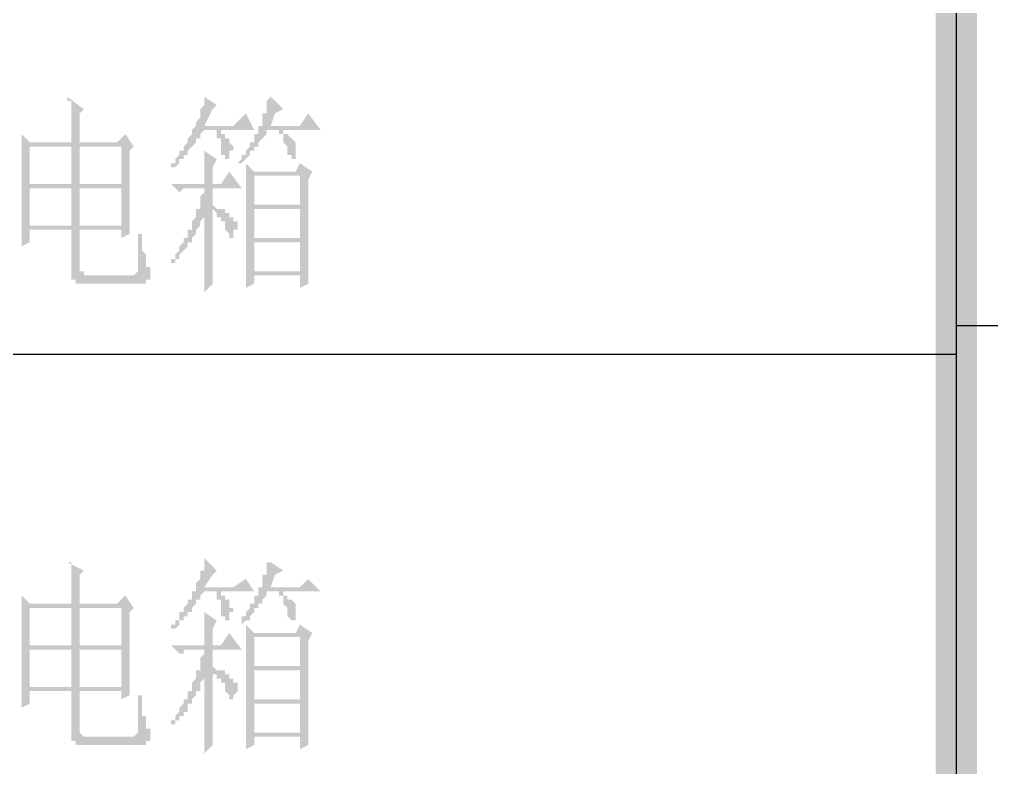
# Model space of a CAD drawing. Header units: inches. Extents: x 11 to 286, y 6 to 196.
# Drawn here: x 244.98 to 254.88, y 75.69 to 83.31 of the extents above; entities that cross this region are included whole.
import ezdxf

# ---------------------------------------------------------------- set-up
doc = ezdxf.new("R2010")
doc.units = ezdxf.units.IN
doc.header["$MEASUREMENT"] = 0
doc.layers.add('PDF_几何图形', color=7, linetype='Continuous')
doc.layers.add('PDF_实体填充', color=7, linetype='Continuous', true_color=0xffffff)

msp = doc.modelspace()

# ---------------------------------------------------------------- hatches: boundary and pattern name
at = {"layer": 'PDF_实体填充', "transparency": 33554559}
h = msp.add_hatch(color=7, dxfattribs=at)
h.paths.add_polyline_path([(254.7338, 9.0311), (254.3104, 9.4544), (14.6614, 9.0311)], flags=0)
h.paths.add_polyline_path([(254.3104, 9.4544), (14.6614, 9.0311), (15.0848, 9.4544)], flags=0)
h.paths.add_polyline_path([(14.6614, 9.0311), (15.0848, 9.4544), (14.6614, 191.4454)], flags=0)
h.paths.add_polyline_path([(15.0848, 9.4544), (14.6614, 191.4454), (15.0848, 191.0221)], flags=0)
h.paths.add_polyline_path([(14.6614, 191.4454), (15.0848, 191.0221), (254.7338, 191.4454)], flags=0)
h.paths.add_polyline_path([(15.0848, 191.0221), (254.7338, 191.4454), (254.3104, 191.0221)], flags=0)
h.paths.add_polyline_path([(254.7338, 191.4454), (254.3104, 191.0221), (254.7338, 9.0311)], flags=0)
h.paths.add_polyline_path([(254.3104, 191.0221), (254.7338, 9.0311), (254.3104, 9.4544), (254.3104, 191.0221)], flags=0)
h = msp.add_hatch(color=7, dxfattribs=at)
h.paths.add_polyline_path([(254.3104, 191.4454), (254.7338, 191.0221), (282.7161, 191.4454)], flags=0)
h.paths.add_polyline_path([(254.7338, 191.0221), (282.7161, 191.4454), (282.3351, 191.0221)], flags=0)
h.paths.add_polyline_path([(282.7161, 191.4454), (282.3351, 191.0221), (282.7161, 9.0311)], flags=0)
h.paths.add_polyline_path([(282.3351, 191.0221), (282.7161, 9.0311), (282.3351, 9.4544)], flags=0)
h.paths.add_polyline_path([(282.7161, 9.0311), (282.3351, 9.4544), (254.3104, 9.0311)], flags=0)
h.paths.add_polyline_path([(282.3351, 9.4544), (254.3104, 9.0311), (254.7338, 9.4544)], flags=0)
h.paths.add_polyline_path([(254.3104, 9.0311), (254.7338, 9.4544), (254.3104, 191.4454)], flags=0)
h.paths.add_polyline_path([(254.7338, 9.4544), (254.3104, 191.4454), (254.7338, 191.0221), (254.7338, 9.4544)], flags=0)
h = msp.add_hatch(color=7, dxfattribs=at)
h.paths.add_polyline_path([(245.5051, 82.0561), (245.5051, 82.0984), (245.5051, 82.0984), (245.5051, 82.1408), (245.5051, 82.1408), (245.5051, 82.1831), (245.5051, 82.1831), (245.5051, 82.2254), (245.5051, 82.2254), (245.5051, 82.2678), (245.5051, 82.2678), (245.5051, 82.3101), (245.5051, 82.3101), (245.5051, 82.3524), (245.5051, 82.3524), (245.5051, 82.3948), (245.5051, 82.3948), (245.5051, 82.4371), (245.5051, 82.4371), (245.5051, 82.4794), (245.4628, 82.4794), (245.4628, 82.5218), (245.6321, 82.3948), (245.5898, 82.3524), (245.5898, 82.0561), (245.9708, 82.0561), (246.0554, 82.1408), (246.1401, 82.0138), (246.0978, 81.9714), (246.0978, 81.9291), (246.0978, 81.8868), (246.0978, 81.8868), (246.0978, 81.8444), (246.0978, 81.8021), (246.0978, 81.7598), (246.0978, 81.7598), (246.0978, 81.7174), (246.0978, 81.6751), (246.0978, 81.6751), (246.0978, 81.6328), (246.0978, 81.5904), (246.0978, 81.5904), (246.0978, 81.5481), (246.0978, 81.5481), (246.0978, 81.5058), (246.0978, 81.4634), (246.0978, 81.4634), (246.0978, 81.4211), (246.0978, 81.4211), (246.0978, 81.3788), (246.0978, 81.3788), (246.0978, 81.3364), (246.0978, 81.3364), (246.0978, 81.3364), (246.0978, 81.2941), (246.0978, 81.2941), (246.0978, 81.2518), (246.0978, 81.2518), (246.0978, 81.2518), (246.0978, 81.2094), (246.0978, 81.2094), (246.0978, 81.2094), (246.0978, 81.1671), (246.0978, 81.1671), (246.0978, 81.1671), (246.0978, 81.1671), (246.0978, 81.1248), (246.0978, 81.1248), (246.0131, 81.0824), (246.0131, 81.1671), (245.5898, 81.1671), (245.5898, 80.7861), (245.5898, 80.7861), (245.5898, 80.7438), (245.5898, 80.7438), (245.5898, 80.7438), (245.6321, 80.7438), (245.6321, 80.7014), (245.6321, 80.7014), (245.6744, 80.7014), (245.6744, 80.7014), (246.1401, 80.7014), (246.1401, 80.7014), (246.1401, 80.7014), (246.1824, 80.7438), (246.1824, 80.7438), (246.1824, 80.7438), (246.1824, 80.7861), (246.1824, 80.7861), (246.1824, 80.8284), (246.1824, 80.8284), (246.1824, 80.8284), (246.1824, 80.8708), (246.1824, 80.8708), (246.1824, 80.8708), (246.1824, 80.9131), (246.1824, 80.9131), (246.1824, 80.9554), (246.1824, 80.9978), (246.1824, 80.9978), (246.1824, 81.0401), (246.1824, 81.0824), (246.1824, 81.0824), (246.1824, 81.1248), (246.2248, 81.1248), (246.2248, 81.0824), (246.2248, 81.0401), (246.2248, 81.0401), (246.2248, 80.9978), (246.2248, 80.9978), (246.2248, 80.9554), (246.2248, 80.9554), (246.2671, 80.9131), (246.2671, 80.9131), (246.2671, 80.8708), (246.2671, 80.8708), (246.2671, 80.8708), (246.2671, 80.8284), (246.2671, 80.8284), (246.2671, 80.8284), (246.2671, 80.7861), (246.2671, 80.7861), (246.3094, 80.7861), (246.3094, 80.7438), (246.3094, 80.7438), (246.3094, 80.7438), (246.3094, 80.7014), (246.3094, 80.7014), (246.3094, 80.6591), (246.3094, 80.6591), (246.2671, 80.6591), (246.2671, 80.6591), (246.2671, 80.6168), (246.2248, 80.6168), (246.2248, 80.6168), (246.2248, 80.6168), (246.1824, 80.6168), (246.1824, 80.6168), (246.1401, 80.6168), (245.6321, 80.6168), (245.6321, 80.6168), (245.5898, 80.6168), (245.5898, 80.6168), (245.5474, 80.6168), (245.5474, 80.6168), (245.5474, 80.6591), (245.5474, 80.6591), (245.5051, 80.6591), (245.5051, 80.6591), (245.5051, 80.7014), (245.5051, 80.7014), (245.5051, 80.7438), (245.5051, 80.7438), (245.5051, 80.7861), (245.5051, 80.7861), (245.5051, 81.1671), (245.0818, 81.1671), (245.0818, 81.0401), (244.9971, 80.9978), (244.9971, 81.0401), (244.9971, 81.0401), (244.9971, 81.0824), (244.9971, 81.0824), (244.9971, 81.1248), (244.9971, 81.1248), (244.9971, 81.1671), (244.9971, 81.1671), (244.9971, 81.2094), (244.9971, 81.2094), (244.9971, 81.2518), (244.9971, 81.2518), (244.9971, 81.2941), (244.9971, 81.2941), (244.9971, 81.3364), (244.9971, 81.3364), (244.9971, 81.3788), (244.9971, 81.3788), (244.9971, 81.4211), (244.9971, 81.4211), (244.9971, 81.4634), (244.9971, 81.4634), (244.9971, 81.5058), (244.9971, 81.5058), (244.9971, 81.5481), (244.9971, 81.5481), (244.9971, 81.5904), (244.9971, 81.5904), (244.9971, 81.5904), (244.9971, 81.6328), (244.9971, 81.6751), (244.9971, 81.6751), (244.9971, 81.7174), (244.9971, 81.7174), (244.9971, 81.7598), (244.9971, 81.7598), (244.9971, 81.8021), (244.9971, 81.8021), (244.9971, 81.8444), (244.9971, 81.8444), (244.9971, 81.8868), (244.9971, 81.8868), (244.9971, 81.9291), (244.9971, 81.9291), (244.9971, 81.9714), (244.9971, 81.9714), (244.9971, 82.0138), (244.9971, 82.0138), (244.9971, 82.0561), (244.9971, 82.0561), (244.9971, 82.0984), (244.9971, 82.0984), (244.9971, 82.1408), (244.9971, 82.1408), (245.0818, 82.0561), (245.5051, 82.0561)], flags=0)
h.paths.add_polyline_path([(245.0818, 82.0138), (245.0818, 81.6328), (245.5051, 81.6328), (245.5051, 82.0138), (245.0818, 82.0138)], flags=0)
h.paths.add_polyline_path([(245.5898, 82.0138), (245.5898, 81.6328), (246.0131, 81.6328), (246.0131, 82.0138), (245.5898, 82.0138)], flags=0)
h.paths.add_polyline_path([(245.0818, 81.5904), (245.0818, 81.2094), (245.5051, 81.2094), (245.5051, 81.5904), (245.0818, 81.5904)], flags=0)
h.paths.add_polyline_path([(245.5898, 81.5904), (245.5898, 81.2094), (246.0131, 81.2094), (246.0131, 81.5904), (245.5898, 81.5904), (245.5898, 81.5904)], flags=0)
h = msp.add_hatch(color=7, dxfattribs=at)
h.paths.add_polyline_path([(246.5211, 81.6328), (246.8598, 81.6328), (246.8598, 81.6751), (246.8598, 81.6751), (246.8598, 81.7174), (246.8598, 81.7598), (246.8598, 81.7598), (246.8598, 81.8021), (246.8598, 81.8021), (246.8598, 81.8444), (246.8598, 81.8444), (246.8598, 81.8868), (246.8598, 81.8868), (246.8598, 81.9291), (246.8598, 81.9291), (246.8598, 81.9291), (246.8598, 81.9714), (246.8598, 81.9714), (246.9868, 81.8868), (246.9444, 81.8021), (246.9444, 81.6328), (247.0291, 81.6328), (247.1138, 81.7598), (247.2408, 81.5904), (246.9444, 81.5904), (246.9444, 81.4211), (246.9444, 81.4211), (246.9868, 81.3788), (246.9868, 81.3788), (247.0291, 81.3788), (247.0291, 81.3788), (247.0714, 81.3788), (247.0714, 81.3364), (247.0714, 81.3364), (247.1138, 81.3364), (247.1138, 81.3364), (247.1138, 81.3364), (247.1138, 81.2941), (247.1561, 81.2941), (247.1561, 81.2941), (247.1561, 81.2941), (247.1561, 81.2518), (247.1984, 81.2518), (247.1984, 81.2094), (247.1984, 81.2094), (247.1984, 81.2094), (247.1984, 81.1671), (247.1561, 81.1671), (247.1561, 81.1248), (247.1561, 81.1248), (247.1561, 81.1248), (247.1561, 81.0824), (247.1561, 81.0824), (247.1561, 81.0824), (247.1138, 81.0824), (247.1138, 81.1248), (247.1138, 81.1248), (247.1138, 81.1248), (247.0714, 81.1671), (247.0714, 81.1671), (247.0714, 81.2094), (247.0714, 81.2094), (247.0714, 81.2094), (247.0714, 81.2518), (247.0714, 81.2518), (247.0291, 81.2518), (247.0291, 81.2941), (247.0291, 81.2941), (246.9868, 81.2941), (246.9868, 81.3364), (246.9868, 81.3364), (246.9444, 81.3788), (246.9444, 81.3788), (246.9444, 80.8284), (246.9444, 80.8284), (246.9444, 80.7861), (246.9444, 80.7861), (246.9444, 80.7438), (246.9444, 80.7014), (246.9444, 80.7014), (246.9444, 80.6591), (246.9444, 80.6591), (246.9444, 80.6591), (246.9444, 80.6168), (246.9444, 80.6168), (246.8598, 80.5321), (246.8598, 80.5744), (246.8598, 80.6168), (246.8598, 80.6591), (246.8598, 80.6591), (246.8598, 80.7014), (246.8598, 80.7438), (246.8598, 80.7438), (246.8598, 80.7861), (246.8598, 80.8284), (246.8598, 80.8284), (246.8598, 80.8708), (246.8598, 80.8708), (246.8598, 80.8708), (246.8598, 80.9131), (246.8598, 80.9131), (246.8598, 80.9554), (246.8598, 80.9554), (246.8598, 80.9554), (246.8598, 80.9554), (246.8598, 80.9978), (246.8598, 80.9978), (246.8598, 81.2941), (246.8598, 81.2941), (246.8174, 81.2518), (246.8174, 81.2518), (246.8174, 81.2094), (246.8174, 81.2094), (246.8174, 81.2094), (246.7751, 81.1671), (246.7751, 81.1671), (246.7751, 81.1248), (246.7751, 81.1248), (246.7328, 81.0824), (246.7328, 81.0824), (246.7328, 81.0824), (246.7328, 81.0401), (246.6904, 81.0401), (246.6904, 80.9978), (246.6904, 80.9978), (246.6904, 80.9978), (246.6481, 80.9554), (246.6481, 80.9554), (246.6481, 80.9554), (246.6058, 80.9131), (246.6058, 80.9131), (246.6058, 80.8708), (246.6058, 80.8708), (246.5634, 80.8708), (246.5634, 80.8708), (246.5634, 80.8284), (246.5634, 80.8284), (246.5211, 80.8284), (246.5211, 80.7861), (246.5211, 80.8284), (246.5211, 80.8284), (246.5211, 80.8708), (246.5634, 80.8708), (246.5634, 80.9131), (246.5634, 80.9131), (246.5634, 80.9131), (246.6058, 80.9554), (246.6058, 80.9554), (246.6058, 80.9978), (246.6058, 80.9978), (246.6481, 81.0401), (246.6481, 81.0401), (246.6481, 81.0401), (246.6481, 81.0824), (246.6904, 81.0824), (246.6904, 81.1248), (246.6904, 81.1248), (246.6904, 81.1671), (246.6904, 81.1671), (246.7328, 81.1671), (246.7328, 81.2094), (246.7328, 81.2094), (246.7328, 81.2518), (246.7328, 81.2518), (246.7751, 81.2941), (246.7751, 81.2941), (246.7751, 81.3364), (246.7751, 81.3364), (246.7751, 81.3364), (246.7751, 81.3788), (246.8174, 81.3788), (246.8174, 81.4211), (246.8174, 81.4211), (246.8174, 81.4634), (246.8174, 81.4634), (246.8174, 81.5058), (246.8174, 81.5058), (246.8174, 81.5058), (246.8598, 81.5481), (246.8598, 81.5481), (246.8598, 81.5904), (246.8598, 81.5904), (246.7751, 81.5904), (246.7328, 81.5904), (246.7328, 81.5904), (246.6904, 81.5904), (246.6904, 81.5904), (246.6481, 81.5904), (246.6481, 81.5904), (246.6481, 81.5904), (246.6058, 81.5481), (246.6058, 81.5481), (246.6058, 81.5481), (246.5211, 81.6328)], flags=0)
h.paths.add_polyline_path([(246.8598, 82.5218), (246.9868, 82.4371), (246.9444, 82.3948), (246.8598, 82.2254), (247.1561, 82.2254), (247.2831, 82.3524), (247.3678, 82.1831), (247.0291, 82.1831), (247.0291, 82.1408), (247.0291, 82.1408), (247.0714, 82.1408), (247.0714, 82.0984), (247.0714, 82.0984), (247.1138, 82.0984), (247.1138, 82.0984), (247.1138, 82.0561), (247.1138, 82.0561), (247.1138, 82.0561), (247.1561, 82.0138), (247.1561, 82.0138), (247.1561, 81.9714), (247.1138, 81.9714), (247.1138, 81.9291), (247.1138, 81.9291), (247.1138, 81.9291), (247.1138, 81.8868), (247.1138, 81.8868), (247.0714, 81.8868), (247.0714, 81.8868), (247.0714, 81.8868), (247.0714, 81.8868), (247.0714, 81.8868), (247.0714, 81.9291), (247.0291, 81.9291), (247.0291, 81.9714), (247.0291, 81.9714), (247.0291, 82.0138), (247.0291, 82.0138), (247.0291, 82.0561), (247.0291, 82.0561), (247.0291, 82.0561), (247.0291, 82.0984), (246.9868, 82.0984), (246.9868, 82.1408), (246.9868, 82.1408), (246.9868, 82.1831), (246.9868, 82.1831), (246.8598, 82.1831), (246.8174, 82.1408), (246.8174, 82.1408), (246.8174, 82.1408), (246.8174, 82.0984), (246.7751, 82.0984), (246.7751, 82.0561), (246.7751, 82.0561), (246.7751, 82.0561), (246.7328, 82.0138), (246.7328, 82.0138), (246.7328, 82.0138), (246.6904, 81.9714), (246.6904, 81.9714), (246.6904, 81.9291), (246.6904, 81.9291), (246.6481, 81.9291), (246.6481, 81.8868), (246.6481, 81.8868), (246.6058, 81.8868), (246.6058, 81.8444), (246.6058, 81.8444), (246.6058, 81.8444), (246.5634, 81.8021), (246.5634, 81.8021), (246.5634, 81.8021), (246.5211, 81.8021), (246.5211, 81.8444), (246.5634, 81.8444), (246.5634, 81.8444), (246.5634, 81.8868), (246.5634, 81.8868), (246.6058, 81.9291), (246.6058, 81.9291), (246.6058, 81.9291), (246.6058, 81.9714), (246.6481, 81.9714), (246.6481, 82.0138), (246.6481, 82.0138), (246.6481, 82.0138), (246.6904, 82.0561), (246.6904, 82.0561), (246.6904, 82.0984), (246.6904, 82.0984), (246.7328, 82.1408), (246.7328, 82.1408), (246.7328, 82.1408), (246.7328, 82.1831), (246.7328, 82.1831), (246.7751, 82.2254), (246.7751, 82.2254), (246.7751, 82.2254), (246.7751, 82.2678), (246.7751, 82.2678), (246.8174, 82.3101), (246.8174, 82.3101), (246.8174, 82.3524), (246.8174, 82.3524), (246.8174, 82.3948), (246.8174, 82.3948), (246.8598, 82.4371), (246.8598, 82.4371), (246.8598, 82.4794), (246.8598, 82.4794), (246.8598, 82.4794), (246.8598, 82.5218), (246.8598, 82.5218)], flags=0)
h.paths.add_polyline_path([(247.5371, 82.5218), (247.6641, 82.3948), (247.5794, 82.3524), (247.5371, 82.2254), (247.8334, 82.2254), (247.9181, 82.3524), (248.0451, 82.1831), (247.6641, 82.1831), (247.6641, 82.1408), (247.7064, 82.1408), (247.7064, 82.1408), (247.7064, 82.1408), (247.7488, 82.0984), (247.7488, 82.0984), (247.7488, 82.0984), (247.7911, 82.0561), (247.7911, 82.0561), (247.7911, 82.0561), (247.7911, 82.0561), (247.7911, 82.0138), (247.7911, 82.0138), (247.7911, 81.9714), (247.7911, 81.9714), (247.7911, 81.9291), (247.7911, 81.9291), (247.7911, 81.9291), (247.7911, 81.8868), (247.7488, 81.8868), (247.7488, 81.8444), (247.7488, 81.8444), (247.7488, 81.8868), (247.7488, 81.8868), (247.7488, 81.9291), (247.7064, 81.9291), (247.7064, 81.9291), (247.7064, 81.9714), (247.7064, 81.9714), (247.7064, 82.0138), (247.7064, 82.0138), (247.6641, 82.0561), (247.6641, 82.0561), (247.6641, 82.0561), (247.6641, 82.0984), (247.6641, 82.0984), (247.6641, 82.1408), (247.6218, 82.1408), (247.6218, 82.1408), (247.6218, 82.1831), (247.4948, 82.1831), (247.4948, 82.1408), (247.4948, 82.1408), (247.4524, 82.0984), (247.4524, 82.0984), (247.4524, 82.0984), (247.4101, 82.0561), (247.4101, 82.0561), (247.4101, 82.0138), (247.4101, 82.0138), (247.3678, 82.0138), (247.3678, 81.9714), (247.3678, 81.9714), (247.3254, 81.9714), (247.3254, 81.9291), (247.3254, 81.9291), (247.3254, 81.9291), (247.2831, 81.8868), (247.2831, 81.8868), (247.2831, 81.8868), (247.2408, 81.8444), (247.2408, 81.8444), (247.2408, 81.8444), (247.1984, 81.8444), (247.2408, 81.8868), (247.2408, 81.8868), (247.2408, 81.8868), (247.2408, 81.9291), (247.2831, 81.9291), (247.2831, 81.9291), (247.2831, 81.9714), (247.2831, 81.9714), (247.3254, 82.0138), (247.3254, 82.0138), (247.3254, 82.0138), (247.3254, 82.0561), (247.3678, 82.0561), (247.3678, 82.0984), (247.3678, 82.0984), (247.3678, 82.1408), (247.3678, 82.1408), (247.4101, 82.1408), (247.4101, 82.1831), (247.4101, 82.1831), (247.4101, 82.2254), (247.4101, 82.2254), (247.4524, 82.2254), (247.4524, 82.2678), (247.4524, 82.2678), (247.4524, 82.3101), (247.4524, 82.3101), (247.4524, 82.3524), (247.4948, 82.3524), (247.4948, 82.3948), (247.4948, 82.3948), (247.4948, 82.4371), (247.4948, 82.4371), (247.4948, 82.4794), (247.4948, 82.4794), (247.5371, 82.5218), (247.5371, 82.5218), (247.5371, 82.5218)], flags=0)
h.paths.add_polyline_path([(247.3678, 81.0401), (247.3678, 80.7438), (247.8334, 80.7438), (247.8334, 81.0401), (247.3678, 81.0401)], flags=0)
h.paths.add_polyline_path([(247.2831, 80.5744), (247.2831, 80.5744), (247.2831, 80.6168), (247.2831, 80.6168), (247.2831, 80.6168), (247.2831, 80.6591), (247.2831, 80.6591), (247.2831, 80.7014), (247.2831, 80.7014), (247.2831, 80.7438), (247.2831, 80.7438), (247.2831, 80.7861), (247.2831, 80.7861), (247.2831, 80.8284), (247.2831, 80.8284), (247.2831, 80.8708), (247.2831, 80.8708), (247.2831, 80.9131), (247.2831, 80.9131), (247.2831, 80.9554), (247.2831, 80.9554), (247.2831, 80.9978), (247.2831, 80.9978), (247.2831, 81.0401), (247.2831, 81.0401), (247.2831, 81.0824), (247.2831, 81.0824), (247.2831, 81.1248), (247.2831, 81.1248), (247.2831, 81.1671), (247.2831, 81.2094), (247.2831, 81.2094), (247.2831, 81.2518), (247.2831, 81.2518), (247.2831, 81.2941), (247.2831, 81.2941), (247.2831, 81.3364), (247.2831, 81.3788), (247.2831, 81.3788), (247.2831, 81.4211), (247.2831, 81.4634), (247.2831, 81.5058), (247.2831, 81.5058), (247.2831, 81.5481), (247.2831, 81.5481), (247.2831, 81.5904), (247.2831, 81.6328), (247.2831, 81.6328), (247.2831, 81.6751), (247.2831, 81.6751), (247.2831, 81.7174), (247.2831, 81.7174), (247.2831, 81.7598), (247.2831, 81.7598), (247.2831, 81.7598), (247.2831, 81.8021), (247.2831, 81.8021), (247.2831, 81.8021), (247.2831, 81.8021), (247.2831, 81.8444), (247.2831, 81.8444), (247.2831, 81.8444), (247.3678, 81.7598), (247.7911, 81.7598), (247.8334, 81.8444), (247.9604, 81.7598), (247.9181, 81.6751), (247.9181, 80.9554), (247.9181, 80.9554), (247.9181, 80.9131), (247.9181, 80.9131), (247.9181, 80.8708), (247.9181, 80.8284), (247.9181, 80.8284), (247.9181, 80.7861), (247.9181, 80.7861), (247.9181, 80.7438), (247.9181, 80.7438), (247.9181, 80.7014), (247.9181, 80.7014), (247.9181, 80.7014), (247.9181, 80.6591), (247.9181, 80.6591), (247.9181, 80.6168), (247.8334, 80.5744), (247.8334, 80.7014), (247.3678, 80.7014), (247.3678, 80.6168), (247.2831, 80.5744)], flags=0)
h.paths.add_polyline_path([(247.3678, 81.7174), (247.3678, 81.4211), (247.8334, 81.4211), (247.8334, 81.7174), (247.3678, 81.7174)], flags=0)
h.paths.add_polyline_path([(247.3678, 81.3788), (247.3678, 81.0824), (247.8334, 81.0824), (247.8334, 81.3788), (247.3678, 81.3788), (247.3678, 81.3788)], flags=0)
h = msp.add_hatch(color=7, dxfattribs=at)
h.paths.add_polyline_path([(245.5051, 77.3571), (245.5051, 77.3994), (245.5051, 77.3994), (245.5051, 77.4418), (245.5051, 77.4418), (245.5051, 77.4841), (245.5051, 77.4841), (245.5051, 77.5264), (245.5051, 77.5264), (245.5051, 77.5688), (245.5051, 77.5688), (245.5051, 77.6111), (245.5051, 77.6111), (245.5051, 77.6534), (245.5051, 77.6534), (245.5051, 77.6958), (245.5051, 77.6958), (245.5051, 77.7381), (245.5051, 77.7381), (245.5051, 77.7804), (245.4628, 77.7804), (245.4628, 77.7804), (245.6321, 77.6958), (245.5898, 77.6534), (245.5898, 77.3571), (245.9708, 77.3571), (246.0554, 77.4418), (246.1401, 77.3148), (246.0978, 77.2724), (246.0978, 77.2301), (246.0978, 77.1878), (246.0978, 77.1454), (246.0978, 77.1454), (246.0978, 77.1031), (246.0978, 77.0608), (246.0978, 77.0608), (246.0978, 77.0184), (246.0978, 76.9761), (246.0978, 76.9761), (246.0978, 76.9338), (246.0978, 76.8914), (246.0978, 76.8914), (246.0978, 76.8491), (246.0978, 76.8068), (246.0978, 76.8068), (246.0978, 76.7644), (246.0978, 76.7644), (246.0978, 76.7221), (246.0978, 76.7221), (246.0978, 76.6798), (246.0978, 76.6798), (246.0978, 76.6374), (246.0978, 76.6374), (246.0978, 76.5951), (246.0978, 76.5951), (246.0978, 76.5951), (246.0978, 76.5528), (246.0978, 76.5528), (246.0978, 76.5528), (246.0978, 76.5104), (246.0978, 76.5104), (246.0978, 76.5104), (246.0978, 76.4681), (246.0978, 76.4681), (246.0978, 76.4681), (246.0978, 76.4681), (246.0978, 76.4258), (246.0978, 76.4258), (246.0131, 76.3834), (246.0131, 76.4681), (245.5898, 76.4681), (245.5898, 76.0871), (245.5898, 76.0871), (245.5898, 76.0448), (245.5898, 76.0448), (245.5898, 76.0448), (245.6321, 76.0024), (245.6321, 76.0024), (245.6321, 76.0024), (245.6744, 76.0024), (245.6744, 76.0024), (246.1401, 76.0024), (246.1401, 76.0024), (246.1401, 76.0024), (246.1824, 76.0448), (246.1824, 76.0448), (246.1824, 76.0448), (246.1824, 76.0871), (246.1824, 76.0871), (246.1824, 76.1294), (246.1824, 76.1294), (246.1824, 76.1294), (246.1824, 76.1718), (246.1824, 76.1718), (246.1824, 76.1718), (246.1824, 76.2141), (246.1824, 76.2141), (246.1824, 76.2564), (246.1824, 76.2564), (246.1824, 76.2988), (246.1824, 76.3411), (246.1824, 76.3411), (246.1824, 76.3834), (246.1824, 76.4258), (246.2248, 76.4258), (246.2248, 76.3834), (246.2248, 76.3411), (246.2248, 76.3411), (246.2248, 76.2988), (246.2248, 76.2564), (246.2248, 76.2564), (246.2248, 76.2141), (246.2671, 76.2141), (246.2671, 76.2141), (246.2671, 76.1718), (246.2671, 76.1718), (246.2671, 76.1718), (246.2671, 76.1294), (246.2671, 76.1294), (246.2671, 76.1294), (246.2671, 76.0871), (246.2671, 76.0871), (246.3094, 76.0871), (246.3094, 76.0448), (246.3094, 76.0448), (246.3094, 76.0448), (246.3094, 76.0024), (246.3094, 76.0024), (246.3094, 75.9601), (246.3094, 75.9601), (246.2671, 75.9601), (246.2671, 75.9601), (246.2671, 75.9178), (246.2248, 75.9178), (246.2248, 75.9178), (246.2248, 75.9178), (246.1824, 75.9178), (246.1824, 75.9178), (246.1401, 75.9178), (245.6321, 75.9178), (245.6321, 75.9178), (245.5898, 75.9178), (245.5898, 75.9178), (245.5474, 75.9178), (245.5474, 75.9178), (245.5474, 75.9178), (245.5474, 75.9601), (245.5051, 75.9601), (245.5051, 75.9601), (245.5051, 76.0024), (245.5051, 76.0024), (245.5051, 76.0024), (245.5051, 76.0448), (245.5051, 76.0448), (245.5051, 76.0871), (245.5051, 76.4681), (245.0818, 76.4681), (245.0818, 76.3411), (244.9971, 76.2988), (244.9971, 76.2988), (244.9971, 76.3411), (244.9971, 76.3411), (244.9971, 76.3834), (244.9971, 76.3834), (244.9971, 76.4258), (244.9971, 76.4258), (244.9971, 76.4681), (244.9971, 76.4681), (244.9971, 76.5104), (244.9971, 76.5104), (244.9971, 76.5528), (244.9971, 76.5528), (244.9971, 76.5951), (244.9971, 76.5951), (244.9971, 76.6374), (244.9971, 76.6374), (244.9971, 76.6798), (244.9971, 76.7221), (244.9971, 76.7221), (244.9971, 76.7644), (244.9971, 76.7644), (244.9971, 76.8068), (244.9971, 76.8068), (244.9971, 76.8491), (244.9971, 76.8491), (244.9971, 76.8914), (244.9971, 76.8914), (244.9971, 76.8914), (244.9971, 76.9338), (244.9971, 76.9338), (244.9971, 76.9761), (244.9971, 76.9761), (244.9971, 77.0184), (244.9971, 77.0608), (244.9971, 77.0608), (244.9971, 77.1031), (244.9971, 77.1031), (244.9971, 77.1454), (244.9971, 77.1454), (244.9971, 77.1878), (244.9971, 77.1878), (244.9971, 77.2301), (244.9971, 77.2301), (244.9971, 77.2724), (244.9971, 77.2724), (244.9971, 77.3148), (244.9971, 77.3148), (244.9971, 77.3571), (244.9971, 77.3571), (244.9971, 77.3994), (244.9971, 77.3994), (244.9971, 77.3994), (244.9971, 77.4418), (245.0818, 77.3571), (245.5051, 77.3571)], flags=0)
h.paths.add_polyline_path([(245.0818, 77.3148), (245.0818, 76.9338), (245.5051, 76.9338), (245.5051, 77.3148), (245.0818, 77.3148)], flags=0)
h.paths.add_polyline_path([(245.5898, 77.3148), (245.5898, 76.9338), (246.0131, 76.9338), (246.0131, 77.3148), (245.5898, 77.3148)], flags=0)
h.paths.add_polyline_path([(245.0818, 76.8914), (245.0818, 76.5104), (245.5051, 76.5104), (245.5051, 76.8914), (245.0818, 76.8914)], flags=0)
h.paths.add_polyline_path([(245.5898, 76.8914), (245.5898, 76.5104), (246.0131, 76.5104), (246.0131, 76.8914), (245.5898, 76.8914), (245.5898, 76.8914)], flags=0)
h = msp.add_hatch(color=7, dxfattribs=at)
h.paths.add_polyline_path([(246.5211, 76.9338), (246.8598, 76.9338), (246.8598, 76.9761), (246.8598, 76.9761), (246.8598, 77.0184), (246.8598, 77.0608), (246.8598, 77.0608), (246.8598, 77.1031), (246.8598, 77.1031), (246.8598, 77.1454), (246.8598, 77.1454), (246.8598, 77.1878), (246.8598, 77.1878), (246.8598, 77.2301), (246.8598, 77.2301), (246.8598, 77.2301), (246.8598, 77.2724), (246.8598, 77.2724), (246.9868, 77.1878), (246.9444, 77.1031), (246.9444, 76.9338), (247.0291, 76.9338), (247.1138, 77.0608), (247.2408, 76.8914), (246.9444, 76.8914), (246.9444, 76.7221), (246.9444, 76.7221), (246.9868, 76.6798), (246.9868, 76.6798), (247.0291, 76.6798), (247.0291, 76.6798), (247.0714, 76.6798), (247.0714, 76.6374), (247.0714, 76.6374), (247.1138, 76.6374), (247.1138, 76.6374), (247.1138, 76.6374), (247.1138, 76.5951), (247.1561, 76.5951), (247.1561, 76.5951), (247.1561, 76.5951), (247.1561, 76.5528), (247.1984, 76.5528), (247.1984, 76.5104), (247.1984, 76.5104), (247.1984, 76.5104), (247.1984, 76.4681), (247.1561, 76.4258), (247.1561, 76.4258), (247.1561, 76.4258), (247.1561, 76.4258), (247.1561, 76.3834), (247.1561, 76.3834), (247.1561, 76.3834), (247.1138, 76.3834), (247.1138, 76.4258), (247.1138, 76.4258), (247.1138, 76.4258), (247.0714, 76.4681), (247.0714, 76.4681), (247.0714, 76.5104), (247.0714, 76.5104), (247.0714, 76.5104), (247.0714, 76.5528), (247.0714, 76.5528), (247.0291, 76.5528), (247.0291, 76.5528), (247.0291, 76.5951), (246.9868, 76.5951), (246.9868, 76.6374), (246.9868, 76.6374), (246.9444, 76.6374), (246.9444, 76.6798), (246.9444, 76.1294), (246.9444, 76.0871), (246.9444, 76.0871), (246.9444, 76.0448), (246.9444, 76.0448), (246.9444, 76.0024), (246.9444, 76.0024), (246.9444, 75.9601), (246.9444, 75.9601), (246.9444, 75.9178), (246.9444, 75.9178), (246.9444, 75.9178), (246.8598, 75.8331), (246.8598, 75.8754), (246.8598, 75.9178), (246.8598, 75.9601), (246.8598, 75.9601), (246.8598, 76.0024), (246.8598, 76.0448), (246.8598, 76.0448), (246.8598, 76.0871), (246.8598, 76.0871), (246.8598, 76.1294), (246.8598, 76.1294), (246.8598, 76.1718), (246.8598, 76.1718), (246.8598, 76.2141), (246.8598, 76.2141), (246.8598, 76.2141), (246.8598, 76.2564), (246.8598, 76.2564), (246.8598, 76.2564), (246.8598, 76.2988), (246.8598, 76.2988), (246.8598, 76.5951), (246.8598, 76.5951), (246.8174, 76.5528), (246.8174, 76.5528), (246.8174, 76.5104), (246.8174, 76.5104), (246.8174, 76.4681), (246.7751, 76.4681), (246.7751, 76.4681), (246.7751, 76.4258), (246.7751, 76.4258), (246.7328, 76.3834), (246.7328, 76.3834), (246.7328, 76.3411), (246.7328, 76.3411), (246.6904, 76.3411), (246.6904, 76.2988), (246.6904, 76.2988), (246.6904, 76.2564), (246.6481, 76.2564), (246.6481, 76.2564), (246.6481, 76.2141), (246.6058, 76.2141), (246.6058, 76.2141), (246.6058, 76.1718), (246.6058, 76.1718), (246.5634, 76.1718), (246.5634, 76.1294), (246.5634, 76.1294), (246.5634, 76.1294), (246.5211, 76.1294), (246.5211, 76.0871), (246.5211, 76.1294), (246.5211, 76.1294), (246.5211, 76.1718), (246.5634, 76.1718), (246.5634, 76.2141), (246.5634, 76.2141), (246.5634, 76.2141), (246.6058, 76.2564), (246.6058, 76.2564), (246.6058, 76.2988), (246.6058, 76.2988), (246.6481, 76.3411), (246.6481, 76.3411), (246.6481, 76.3411), (246.6481, 76.3834), (246.6904, 76.3834), (246.6904, 76.4258), (246.6904, 76.4258), (246.6904, 76.4681), (246.6904, 76.4681), (246.7328, 76.4681), (246.7328, 76.5104), (246.7328, 76.5104), (246.7328, 76.5528), (246.7328, 76.5528), (246.7751, 76.5951), (246.7751, 76.5951), (246.7751, 76.5951), (246.7751, 76.6374), (246.7751, 76.6374), (246.7751, 76.6798), (246.8174, 76.6798), (246.8174, 76.7221), (246.8174, 76.7221), (246.8174, 76.7644), (246.8174, 76.7644), (246.8174, 76.7644), (246.8174, 76.8068), (246.8174, 76.8068), (246.8598, 76.8491), (246.8598, 76.8491), (246.8598, 76.8914), (246.8598, 76.8914), (246.7751, 76.8914), (246.7328, 76.8914), (246.7328, 76.8914), (246.6904, 76.8914), (246.6904, 76.8914), (246.6481, 76.8914), (246.6481, 76.8914), (246.6481, 76.8491), (246.6058, 76.8491), (246.6058, 76.8491), (246.6058, 76.8491), (246.5211, 76.9338)], flags=0)
h.paths.add_polyline_path([(246.8598, 77.8228), (246.9868, 77.6958), (246.9444, 77.6534), (246.8598, 77.5264), (247.1561, 77.5264), (247.2831, 77.6111), (247.3678, 77.4841), (247.0291, 77.4841), (247.0291, 77.4418), (247.0291, 77.4418), (247.0714, 77.4418), (247.0714, 77.3994), (247.0714, 77.3994), (247.1138, 77.3994), (247.1138, 77.3994), (247.1138, 77.3571), (247.1138, 77.3571), (247.1138, 77.3148), (247.1561, 77.3148), (247.1561, 77.3148), (247.1561, 77.2724), (247.1138, 77.2724), (247.1138, 77.2301), (247.1138, 77.2301), (247.1138, 77.2301), (247.1138, 77.1878), (247.1138, 77.1878), (247.0714, 77.1878), (247.0714, 77.1878), (247.0714, 77.1878), (247.0714, 77.1878), (247.0714, 77.1878), (247.0714, 77.2301), (247.0291, 77.2301), (247.0291, 77.2724), (247.0291, 77.2724), (247.0291, 77.3148), (247.0291, 77.3148), (247.0291, 77.3148), (247.0291, 77.3571), (247.0291, 77.3571), (247.0291, 77.3994), (246.9868, 77.3994), (246.9868, 77.4418), (246.9868, 77.4418), (246.9868, 77.4841), (246.9868, 77.4841), (246.8598, 77.4841), (246.8174, 77.4418), (246.8174, 77.4418), (246.8174, 77.4418), (246.8174, 77.3994), (246.7751, 77.3994), (246.7751, 77.3571), (246.7751, 77.3571), (246.7751, 77.3571), (246.7328, 77.3148), (246.7328, 77.3148), (246.7328, 77.2724), (246.6904, 77.2724), (246.6904, 77.2724), (246.6904, 77.2301), (246.6904, 77.2301), (246.6481, 77.2301), (246.6481, 77.1878), (246.6481, 77.1878), (246.6058, 77.1878), (246.6058, 77.1454), (246.6058, 77.1454), (246.6058, 77.1454), (246.5634, 77.1031), (246.5634, 77.1031), (246.5634, 77.1031), (246.5211, 77.1031), (246.5211, 77.1454), (246.5634, 77.1454), (246.5634, 77.1454), (246.5634, 77.1878), (246.5634, 77.1878), (246.6058, 77.1878), (246.6058, 77.2301), (246.6058, 77.2301), (246.6058, 77.2724), (246.6481, 77.2724), (246.6481, 77.2724), (246.6481, 77.3148), (246.6481, 77.3148), (246.6904, 77.3571), (246.6904, 77.3571), (246.6904, 77.3994), (246.6904, 77.3994), (246.7328, 77.3994), (246.7328, 77.4418), (246.7328, 77.4418), (246.7328, 77.4841), (246.7328, 77.4841), (246.7751, 77.4841), (246.7751, 77.5264), (246.7751, 77.5264), (246.7751, 77.5688), (246.7751, 77.5688), (246.8174, 77.6111), (246.8174, 77.6111), (246.8174, 77.6534), (246.8174, 77.6534), (246.8174, 77.6958), (246.8174, 77.6958), (246.8598, 77.6958), (246.8598, 77.7381), (246.8598, 77.7381), (246.8598, 77.7804), (246.8598, 77.7804), (246.8598, 77.8228), (246.8598, 77.8228)], flags=0)
h.paths.add_polyline_path([(247.5371, 77.7804), (247.6641, 77.6958), (247.5794, 77.6534), (247.5371, 77.5264), (247.8334, 77.5264), (247.9181, 77.6111), (248.0451, 77.4841), (247.6641, 77.4841), (247.6641, 77.4418), (247.7064, 77.4418), (247.7064, 77.4418), (247.7064, 77.3994), (247.7488, 77.3994), (247.7488, 77.3994), (247.7488, 77.3994), (247.7911, 77.3571), (247.7911, 77.3571), (247.7911, 77.3571), (247.7911, 77.3571), (247.7911, 77.3148), (247.7911, 77.3148), (247.7911, 77.2724), (247.7911, 77.2724), (247.7911, 77.2301), (247.7911, 77.2301), (247.7911, 77.1878), (247.7911, 77.1878), (247.7488, 77.1878), (247.7488, 77.1454), (247.7488, 77.1454), (247.7488, 77.1454), (247.7488, 77.1878), (247.7488, 77.1878), (247.7064, 77.2301), (247.7064, 77.2301), (247.7064, 77.2724), (247.7064, 77.2724), (247.7064, 77.3148), (247.7064, 77.3148), (247.6641, 77.3571), (247.6641, 77.3571), (247.6641, 77.3571), (247.6641, 77.3994), (247.6641, 77.3994), (247.6641, 77.4418), (247.6218, 77.4418), (247.6218, 77.4418), (247.6218, 77.4841), (247.4948, 77.4841), (247.4948, 77.4418), (247.4948, 77.4418), (247.4524, 77.3994), (247.4524, 77.3994), (247.4524, 77.3571), (247.4101, 77.3571), (247.4101, 77.3571), (247.4101, 77.3148), (247.4101, 77.3148), (247.3678, 77.3148), (247.3678, 77.2724), (247.3678, 77.2724), (247.3254, 77.2301), (247.3254, 77.2301), (247.3254, 77.2301), (247.3254, 77.1878), (247.2831, 77.1878), (247.2831, 77.1878), (247.2831, 77.1878), (247.2408, 77.1454), (247.2408, 77.1454), (247.2408, 77.1454), (247.1984, 77.1454), (247.2408, 77.1454), (247.2408, 77.1878), (247.2408, 77.1878), (247.2408, 77.2301), (247.2831, 77.2301), (247.2831, 77.2301), (247.2831, 77.2724), (247.2831, 77.2724), (247.3254, 77.3148), (247.3254, 77.3148), (247.3254, 77.3148), (247.3254, 77.3571), (247.3678, 77.3571), (247.3678, 77.3994), (247.3678, 77.3994), (247.3678, 77.4418), (247.3678, 77.4418), (247.4101, 77.4418), (247.4101, 77.4841), (247.4101, 77.4841), (247.4101, 77.4841), (247.4101, 77.5264), (247.4524, 77.5264), (247.4524, 77.5688), (247.4524, 77.5688), (247.4524, 77.6111), (247.4524, 77.6111), (247.4524, 77.6534), (247.4948, 77.6534), (247.4948, 77.6534), (247.4948, 77.6958), (247.4948, 77.6958), (247.4948, 77.7381), (247.4948, 77.7381), (247.4948, 77.7804), (247.5371, 77.7804), (247.5371, 77.7804), (247.5371, 77.7804)], flags=0)
h.paths.add_polyline_path([(247.3678, 76.3411), (247.3678, 76.0448), (247.8334, 76.0448), (247.8334, 76.3411), (247.3678, 76.3411)], flags=0)
h.paths.add_polyline_path([(247.2831, 75.8754), (247.2831, 75.8754), (247.2831, 75.8754), (247.2831, 75.9178), (247.2831, 75.9178), (247.2831, 75.9601), (247.2831, 75.9601), (247.2831, 76.0024), (247.2831, 76.0024), (247.2831, 76.0448), (247.2831, 76.0448), (247.2831, 76.0871), (247.2831, 76.0871), (247.2831, 76.1294), (247.2831, 76.1294), (247.2831, 76.1718), (247.2831, 76.1718), (247.2831, 76.2141), (247.2831, 76.2141), (247.2831, 76.2564), (247.2831, 76.2564), (247.2831, 76.2988), (247.2831, 76.2988), (247.2831, 76.3411), (247.2831, 76.3411), (247.2831, 76.3834), (247.2831, 76.3834), (247.2831, 76.4258), (247.2831, 76.4258), (247.2831, 76.4681), (247.2831, 76.4681), (247.2831, 76.5104), (247.2831, 76.5528), (247.2831, 76.5528), (247.2831, 76.5951), (247.2831, 76.5951), (247.2831, 76.6374), (247.2831, 76.6374), (247.2831, 76.6798), (247.2831, 76.7221), (247.2831, 76.7644), (247.2831, 76.7644), (247.2831, 76.8068), (247.2831, 76.8491), (247.2831, 76.8491), (247.2831, 76.8914), (247.2831, 76.9338), (247.2831, 76.9338), (247.2831, 76.9761), (247.2831, 76.9761), (247.2831, 77.0184), (247.2831, 77.0184), (247.2831, 77.0184), (247.2831, 77.0608), (247.2831, 77.0608), (247.2831, 77.1031), (247.2831, 77.1031), (247.2831, 77.1031), (247.2831, 77.1031), (247.2831, 77.1454), (247.2831, 77.1454), (247.2831, 77.1454), (247.3678, 77.0608), (247.7911, 77.0608), (247.8334, 77.1454), (247.9604, 77.0608), (247.9181, 76.9761), (247.9181, 76.2564), (247.9181, 76.2564), (247.9181, 76.2141), (247.9181, 76.1718), (247.9181, 76.1718), (247.9181, 76.1294), (247.9181, 76.1294), (247.9181, 76.0871), (247.9181, 76.0871), (247.9181, 76.0448), (247.9181, 76.0448), (247.9181, 76.0024), (247.9181, 76.0024), (247.9181, 75.9601), (247.9181, 75.9601), (247.9181, 75.9601), (247.9181, 75.9178), (247.8334, 75.8754), (247.8334, 76.0024), (247.3678, 76.0024), (247.3678, 75.9178), (247.2831, 75.8754)], flags=0)
h.paths.add_polyline_path([(247.3678, 77.0184), (247.3678, 76.7221), (247.8334, 76.7221), (247.8334, 77.0184), (247.3678, 77.0184)], flags=0)
h.paths.add_polyline_path([(247.3678, 76.6798), (247.3678, 76.3834), (247.8334, 76.3834), (247.8334, 76.6798), (247.3678, 76.6798), (247.3678, 76.6798)], flags=0)

# ---------------------------------------------------------------- linework, layer by layer
at = {"layer": 'PDF_几何图形'}
for p, q in [((254.5221, 80.1934), (282.5044, 80.1934)), ((254.5221, 79.8971), (234.4561, 79.8971))]:
    msp.add_line(p, q, dxfattribs=at)
msp.add_lwpolyline([(14.8731, 23.4668), (254.5221, 23.4668), (254.5221, 191.2338), (14.8731, 191.2338)], close=True, dxfattribs=at)

doc.saveas('drawing.dxf')
